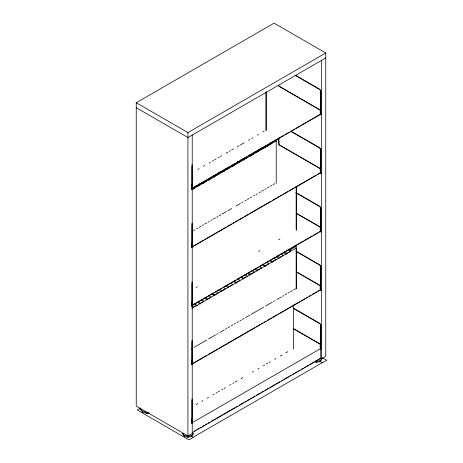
<?xml version="1.0" encoding="UTF-8"?>
<svg xmlns="http://www.w3.org/2000/svg" width="463" height="463" viewBox="0 0 463 463"><rect width="100%" height="100%" fill="white"/><g stroke="black" fill="none" stroke-linecap="round" stroke-linejoin="round"><path stroke-width="0.69" d="M191.919 423.182L191.919 400.136M191.919 364.659L191.919 341.613M191.919 306.136L191.919 283.09M191.919 247.612L191.919 224.567M191.919 189.089L191.919 166.043M192.099 189.026L192.209 165.881A2.014 1.163 60 0 0 192.133 165.314L192.116 165.245A2.049 1.181 60 0 0 191.919 164.718M192.099 247.543L192.209 224.399A2.014 1.163 60 0 0 192.133 223.837L192.116 223.768A2.049 1.181 60 0 0 191.919 223.241M191.815 306.234L192.203 305.968L192.209 282.922A2.014 1.163 60 0 0 192.133 282.355L192.116 282.291A2.049 1.181 60 0 0 191.919 281.764M192.099 364.589L192.209 341.445A2.014 1.163 60 0 0 192.133 340.878L192.116 340.814A2.049 1.181 60 0 0 191.919 340.288M191.815 423.28L192.203 423.014L192.209 399.968A2.014 1.163 60 0 0 192.133 399.401L192.116 399.337A2.049 1.181 60 0 0 191.919 398.805M320.853 114.714L320.917 91.57A2.014 1.163 60 0 0 320.842 91.003L320.824 90.939A2.049 1.181 60 0 0 319.62 89.174L295.857 75.44M320.853 173.237L320.917 150.093A2.014 1.163 60 0 0 320.842 149.526L320.824 149.462A2.049 1.181 60 0 0 319.62 147.697L290.862 131.081M320.905 231.714L320.529 231.922L320.917 231.656L320.917 208.616A2.014 1.163 60 0 0 320.842 208.049L320.824 207.985A2.049 1.181 60 0 0 319.62 206.22L295.857 192.486M320.813 290.278L320.917 267.139A2.014 1.163 60 0 0 320.842 266.572L320.824 266.503A2.049 1.181 60 0 0 319.62 264.743M320.853 348.801L320.917 325.657A2.014 1.163 60 0 0 320.842 325.095L320.824 325.026A2.049 1.181 60 0 0 319.62 323.267L293.357 308.086M184.309 436.383L184.309 435.382L182.723 433.246L182.723 434.248L184.309 436.383L188.013 437.298L191.665 436.453L191.665 435.451L193.123 433.345L192.336 432.274M191.665 436.453L193.123 434.346L193.123 433.345M320.338 361.522L320.338 360.515L321.797 358.408L321.797 359.41L320.338 361.522L316.686 362.361L314.834 361.91M307.183 121.804L320.292 114.239L320.199 110.159L278.929 86.309L278.685 85.325M317.172 174.563L320.344 172.705L320.153 168.642L278.929 144.826L278.685 138.535M319.042 232.004L320.373 231.147L320.153 227.165M320.564 231.922L320.627 208.778A2.014 1.163 60 0 0 320.558 208.217L320.541 208.147A2.049 1.181 60 0 0 319.337 206.388L296.193 193.013M192.232 135.051L192.232 433.466L187.926 435.955L136.238 406.115L136.238 102.728L274.067 23.15L325.755 52.99L325.755 356.377L321.449 358.866L320.205 358.148M136.238 102.728L187.926 132.568L325.755 52.99M325.755 57.962L187.926 137.54L136.238 107.7M197.927 169.452L199.177 168.729M203.546 166.205L204.796 165.488M209.172 162.959L210.422 162.241M212.291 161.159L213.541 160.435M214.791 159.718L216.042 158.994M217.917 157.912L219.167 157.189M220.417 156.471L221.667 155.747M226.037 153.224L227.912 152.142M229.162 151.418L230.412 150.701M231.662 149.977L233.531 148.895M237.282 146.73L239.157 145.648M240.407 144.925L244.157 142.76M248.527 140.237L249.777 139.519M251.652 138.437L252.902 137.714M257.272 135.19L258.522 134.467M262.897 131.943L264.147 131.22M191.723 188.464L192.973 187.746M194.217 187.023L201.706 182.7M202.956 181.982L207.326 179.459M208.576 178.735L229.793 166.489M231.043 165.766L235.412 163.242M236.657 162.525L246.646 156.76M247.896 156.037L274.733 140.544M275.977 139.82L283.466 135.497M284.716 134.779L289.086 132.256M290.336 131.533L291.58 130.815M292.83 130.091L294.705 129.009M295.95 128.292L300.319 125.768M301.569 125.051L305.939 122.527M191.821 188.69L320.39 114.459M191.815 189.188L192.191 188.979M320.905 114.668L320.529 114.876L320.627 91.738A2.014 1.163 60 0 0 320.558 91.17L320.541 91.107A2.049 1.181 60 0 0 319.337 89.342L294.943 75.249M197.383 186.334L200.346 184.621L199.096 183.898M202.059 182.191L203.309 182.908L206.272 181.201M209.241 179.488L212.204 177.775L210.954 177.051M218.131 174.354L215.168 176.062L213.918 175.344M224.057 171.704L224.057 170.928L221.094 172.641L219.844 171.918M227.02 169.221L229.989 167.508L228.739 166.784M231.703 165.077L232.953 165.795L235.916 164.087L234.666 163.364M247.774 157.241L244.805 158.954L243.555 158.23M253.701 154.59L253.701 153.814L250.738 155.527L249.488 154.804M256.664 152.107L259.627 150.394L258.377 149.671M271.486 142.523L271.486 143.547L268.523 145.26L267.273 144.537M191.838 189.708L276.226 140.989L276.226 183.487M193.557 230.539L194.807 229.822M196.682 228.739L197.933 228.016M199.183 227.292L201.058 226.21M202.308 225.487L203.558 224.769M204.808 224.046L206.683 222.963M207.933 222.24L209.183 221.522M211.059 220.434L212.309 219.717M213.559 218.993L215.434 217.911M216.684 217.188L217.934 216.47M219.184 215.746L221.059 214.664M222.309 213.941L226.691 211.417M227.941 210.694L231.691 208.529M236.066 206L240.442 203.477M241.692 202.753L242.942 202.03M244.817 200.948L246.067 200.224M247.317 199.507L249.192 198.424M250.442 197.701L251.693 196.978M253.568 195.895L254.818 195.172M256.068 194.454L257.318 193.731M259.193 192.649L260.443 191.925M261.693 191.207L263.569 190.119M264.819 189.402L266.069 188.678M267.319 187.955L269.194 186.873M270.444 186.155L271.694 185.431M272.944 184.708L274.819 183.626M191.723 246.987L203.581 240.141M204.831 239.423L226.048 227.171M227.298 226.448L231.668 223.93M232.912 223.207L234.162 222.489M235.412 221.765L237.282 220.683M238.532 219.966L242.901 217.442M244.151 216.719L248.515 214.201M249.765 213.478L270.988 201.226M272.232 200.508L276.602 197.985M277.852 197.261L279.102 196.543M280.346 195.82L282.222 194.738M283.466 194.02L287.836 191.497M289.086 190.779L293.455 188.256M294.705 187.532L315.922 175.28M191.821 247.213L320.39 172.983M191.815 247.711L192.191 247.502M320.905 173.191L320.529 173.399L320.627 150.261A2.014 1.163 60 0 0 320.558 149.694L320.541 149.624A2.049 1.181 60 0 0 319.337 147.865L290.579 131.249M196.069 287.477L197.319 286.759M258.632 251.357L259.882 250.639M278.651 239.799L279.901 239.076M192.348 305.152L213.565 292.9M214.815 292.176L219.184 289.659M220.434 288.935L221.679 288.217M222.929 287.494L230.418 283.171M231.668 282.447L236.037 279.93M237.282 279.206L258.504 266.954M259.755 266.237L264.118 263.713M265.368 262.99L275.358 257.225M276.602 256.508L289.711 248.938M290.961 248.22L303.439 241.009M304.689 240.291L312.178 235.968M313.428 235.245L317.797 232.721M191.821 305.736L320.39 231.506M191.85 306.234L192.191 306.026M289.334 248.961L290.585 249.684L296.17 246.455L296.17 288.391M197.77 301.864L200.271 303.311L203.882 301.222L201.382 299.781M204.993 297.697L207.493 299.139L211.105 297.055L208.605 295.608M212.222 293.525L214.722 294.966L218.333 292.882L215.833 291.441M241.119 276.839L243.619 278.28L247.23 276.197L244.73 274.756M262.793 264.327L265.293 265.768L268.905 263.684L266.41 262.237M290.585 249.684L290.585 251.166L286.967 253.255L284.467 251.808M191.844 308.352L296.326 248.029L296.326 288.929M191.688 348.708L192.944 347.985M194.194 347.267L206.706 340.039M208.581 338.957L215.463 334.986M216.713 334.263L217.969 333.539M219.844 332.457L224.225 329.928M225.475 329.205L226.725 328.481M227.975 327.758L229.851 326.675M231.106 325.952L232.982 324.87M234.232 324.146L235.482 323.429M236.738 322.705L238.613 321.617M239.863 320.9L241.113 320.176M242.363 319.453L244.244 318.37M245.494 317.647L249.875 315.118M251.125 314.394L263.638 307.172M265.513 306.089L272.394 302.113M273.645 301.39L274.9 300.672M276.776 299.584L281.157 297.061M282.407 296.337L283.657 295.614M284.907 294.89L286.788 293.808M288.038 293.085L289.288 292.361M290.538 291.638L292.413 290.556M293.669 289.832L295.544 288.75M191.723 364.034L206.701 355.387M207.951 354.664L217.934 348.899M219.184 348.176L226.673 343.853M227.923 343.135L232.293 340.612M233.537 339.888L254.76 327.642M256.004 326.919L260.374 324.395M261.624 323.678L262.874 322.954M264.118 322.236L265.993 321.154M267.244 320.431L271.607 317.913M272.857 317.19L277.227 314.666M278.477 313.949L299.694 301.697M300.944 300.973L305.314 298.45M306.564 297.732L307.808 297.009M309.058 296.291L310.928 295.209M312.178 294.491L316.547 291.968M317.797 291.244L319.667 290.162M191.821 364.254L320.39 290.029M191.815 364.757L192.191 364.549M320.905 290.237L320.529 290.446L320.627 267.301A2.014 1.163 60 0 0 320.558 266.734L320.541 266.671A2.049 1.181 60 0 0 319.337 264.911L296.193 251.536M140.486 407.972L139.253 408.684L141.713 410.102M140.318 408.233L137.245 410.01L188.933 439.85L193.239 437.361L191.219 436.198M149.098 412.944L147.871 413.656L146.024 412.591M196.028 404.639L197.898 403.557M201.642 401.398L202.887 400.674M207.25 398.157L208.5 397.439M212.864 394.916L214.109 394.198M215.984 393.116L217.228 392.398M218.478 391.675L219.722 390.957M221.592 389.875L222.842 389.157M224.086 388.44L225.336 387.716M229.7 385.199L230.944 384.475M232.82 383.399L234.064 382.675M235.308 381.958L237.183 380.875M240.922 378.717L242.791 377.64M252.144 372.24L253.394 371.517M257.758 368.999L259.002 368.276M263.372 365.758L264.616 365.041M266.485 363.959L267.736 363.241M268.98 362.517L270.23 361.8M274.594 359.276L275.838 358.559M280.202 356.041L282.077 354.959M285.816 352.8L287.685 351.718M192.139 422.748L320.732 348.506L320.732 358.449L192.139 432.691M320.905 348.761L320.529 348.969L320.627 325.825A2.014 1.163 60 0 0 320.558 325.257L320.541 325.194A2.049 1.181 60 0 0 319.337 323.429L293.073 308.254M191.85 423.28L192.191 423.072M194.35 431.088L195.594 430.364M196.844 429.641L198.72 428.564M199.97 427.841L201.214 427.123M202.464 426.4L204.339 425.318M205.584 424.6L206.834 423.876M208.084 423.159L209.953 422.077M211.203 421.353L215.573 418.83M216.823 418.112L221.192 415.589M222.437 414.865L234.926 407.66M236.171 406.936L237.421 406.219M239.296 405.137L243.665 402.613M244.91 401.896L246.16 401.172M247.41 400.449L249.279 399.372M250.529 398.649L251.779 397.931M253.029 397.208L254.899 396.125M256.149 395.408L260.519 392.884M261.769 392.161L263.638 391.079M264.888 390.361L266.138 389.638M267.382 388.92L269.258 387.838M270.508 387.114L274.877 384.591M276.122 383.873L279.866 381.709M281.741 380.627L282.991 379.909M284.236 379.185L288.605 376.668M289.855 375.944L291.105 375.221M292.975 374.145L294.225 373.421M295.475 372.703L297.344 371.621M298.594 370.898L299.845 370.18M301.095 369.457L302.964 368.374M304.214 367.657L305.464 366.933M306.709 366.216L308.584 365.133M309.834 364.41L314.203 361.887M315.448 361.169L319.817 358.646M193.094 437.28L322.312 362.679M315.448 361.059L316.686 361.36L320.338 360.515M142.673 412.348L142.673 411.341L141.088 409.205L141.088 410.206L142.673 412.348L146.372 413.262L148.808 412.695M184.309 435.382L188.013 436.296L191.665 435.451M320.199 289.821L320.153 285.688L296.389 271.955M320.199 348.344L320.153 344.212L293.276 328.678M142.673 411.341L146.372 412.255L146.372 413.262M270.236 142.83L271.486 143.547M266.022 145.359L267.898 146.441M264.309 146.25L265.559 146.974L262.59 148.681L261.34 147.963M260.09 148.785L261.965 149.867M254.789 151.795L256.039 152.518M252.451 153.097L253.701 153.814M248.862 155.221L250.738 156.303M242.305 159.052L244.18 160.134M240.592 159.943L241.842 160.661L238.879 162.374L237.629 161.651M236.379 162.472L237.629 163.196M231.078 165.488L232.953 166.57L232.953 165.795M225.151 168.908L226.401 169.632M222.807 170.21L224.057 170.928M296.395 213.235L320.089 226.916A0.654 0.376 60 0 1 320.552 227.68L320.552 231.234A0.654 0.376 60 0 1 320.089 231.459M296.389 213.431L320.089 227.119M218.594 172.74L219.844 173.463M212.667 176.166L214.543 177.248M207.366 179.175L209.241 180.257M201.434 182.601L203.309 183.684L203.309 182.908M195.508 186.022L196.758 186.745M294.919 245.737L296.17 246.455M191.838 188.835L193.088 189.558M295.857 251.01L319.62 264.743M288.084 249.725L290.585 251.166M283.223 252.578L286.342 254.378M280.856 253.898L283.356 255.339L279.745 257.428L277.244 255.981M275.994 256.745L279.12 258.551M273.633 258.07L276.133 259.511L272.522 261.595L270.022 260.154M296.395 271.758L320.089 285.44A0.654 0.376 60 0 1 320.552 286.203L320.552 289.751A0.654 0.376 60 0 1 320.205 290.035M269.397 260.536L272.522 262.342M262.168 264.709L265.293 266.514L265.293 265.768M259.182 266.41L261.682 267.851L258.07 269.941L255.57 268.494M254.32 269.263L257.445 271.063M251.959 270.583L254.459 272.024L250.848 274.113L248.347 272.666M247.097 273.43L250.223 275.236M240.494 277.221L243.619 279.027L243.619 278.28M237.507 278.923L240.008 280.37L236.396 282.453L233.896 281.012M233.271 281.394L236.396 283.194M230.285 283.096L232.785 284.537L229.168 286.626L226.667 285.179M225.417 285.949L228.543 287.749M223.056 287.268L225.556 288.709L221.945 290.799L219.445 289.352M293.282 328.481L320.089 343.963A0.654 0.376 60 0 1 320.552 344.727L320.552 348.274A0.654 0.376 60 0 1 320.205 348.558M218.195 290.116L221.32 291.921M322.404 357.76L326.762 360.272L322.456 362.76L319.811 361.238M211.597 293.907L214.722 295.712L214.722 294.966M204.368 298.079L207.493 299.879L207.493 299.139M197.145 302.252L200.271 304.052L200.271 303.311M191.913 305.244L194.414 306.685M193.256 187.324L194.472 188.065M192.649 187.671L194.472 188.782M194.448 303.809L197.458 305.678M193.841 304.127L196.856 305.997M278.865 85.968L320.089 109.876A0.654 0.376 60 0 1 320.552 110.634L320.552 114.187A0.654 0.376 60 0 1 320.089 114.413M278.859 138.078L278.94 144.635L320.089 168.393A0.654 0.376 60 0 1 320.552 169.157L320.552 172.711A0.654 0.376 60 0 1 320.089 172.936M321.449 60.45L321.449 358.866M316.686 361.36L316.686 362.361M296.326 186.693L296.326 230.412M296.17 186.357L296.17 229.689M293.449 305.013L293.449 349.108M276.07 139.357L276.07 141.499M266.173 91.732L266.173 130.769M266.017 92.149L266.017 130.138M188.013 436.296L188.013 437.298M187.926 132.568L187.926 435.955M191.902 364.196A0.654 0.376 60 0 0 191.983 363.982L191.977 360.434A0.654 0.376 60 0 0 191.885 360.087M191.902 188.632A0.654 0.376 60 0 0 191.983 188.418L191.977 184.864A0.654 0.376 60 0 0 191.885 184.523M191.902 422.719A0.654 0.376 60 0 0 191.983 422.505L191.977 418.951A0.654 0.376 60 0 0 191.885 418.61M191.902 305.678A0.654 0.376 60 0 0 191.983 305.458L191.977 301.911A0.654 0.376 60 0 0 191.885 301.569M191.902 247.155A0.654 0.376 60 0 0 191.983 246.941L191.977 243.388A0.654 0.376 60 0 0 191.885 243.046"/></g></svg>
